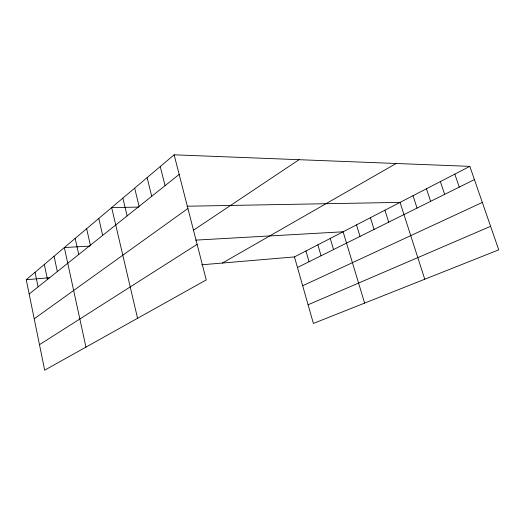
<?xml version="1.0" encoding="UTF-8"?>
<svg xmlns="http://www.w3.org/2000/svg" width="525" height="525" viewBox="0 0 525 525"><rect width="100%" height="100%" fill="white"/><g stroke="black" fill="none" stroke-linecap="round" stroke-linejoin="round"><path stroke-width="0.79" d="M174.129 154.816L206.259 279.91L44.671 370.184L26.25 279.72L174.129 154.816L469.829 166.366L498.75 249.848L313.405 323.433L294.453 256.915L469.829 166.366M29.164 294.026L179.163 174.412M34.204 318.787L187.917 208.491M193.364 230.291L299.047 159.692M39.48 344.676L197.124 244.355M222.429 263.038L396.178 163.485M297.465 267.494L474.403 179.583M302.669 285.751L482.324 202.44M308.083 304.769L490.599 226.327M26.25 279.72L49.744 277.718M201.633 264.803L294.453 256.915M89.814 246.107L64.339 247.551L85.949 347.123M195.589 240.128L343.114 231.787L364.619 303.102M138.607 207.093L111.661 207.578L137.557 318.288M187.077 206.22L400.05 202.387L424.758 279.221M454.821 174.11L459.25 187.11M440.37 181.571L444.662 194.362M426.438 188.764L430.605 201.344M413.011 195.7L417.047 208.077M384.93 210.197L388.71 222.16M370.42 217.691L374.076 229.432M356.495 224.884L360.025 236.414M330.245 238.435L333.552 249.565M317.861 244.827L321.07 255.767M305.944 250.983L309.048 261.739M160.25 166.543L165.06 185.66M147.118 177.634L151.725 196.291M134.676 188.14L139.092 206.364M122.876 198.109L127.116 215.919M98.785 218.452L102.677 235.41M86.651 228.703L90.366 245.221M75.187 238.389L78.743 254.494M54.068 256.226L57.337 271.563M44.317 264.456L47.46 279.431M35.057 272.278L38.082 286.912"/></g></svg>
